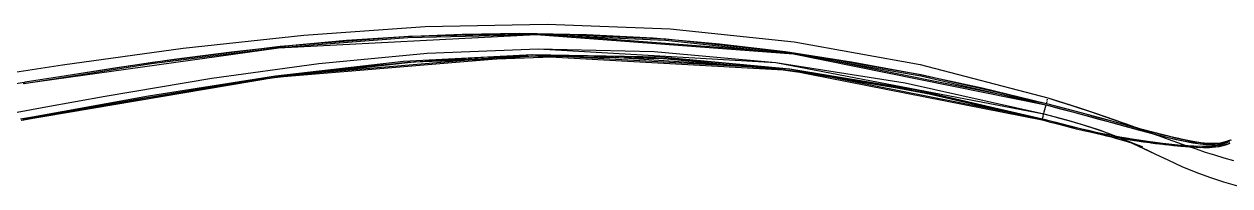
# Model space of a CAD drawing. Header units: millimetres. Extents: x 1 to 260, y 2 to 123.
# Drawn here: x 61.1 to 134.1, y 98.9 to 108.7 of the extents above; entities that cross this region are included whole.
import ezdxf

# ---------------------------------------------------------------- set-up
doc = ezdxf.new("R2010")
doc.units = ezdxf.units.MM
doc.layers.add('可见轮廓', color=7, linetype='Continuous')
doc.layers.add('隐藏线', color=5, linetype='Continuous')

msp = doc.modelspace()

# ---------------------------------------------------------------- linework, layer by layer
at = {"layer": '可见轮廓'}
for p, q in [((85.398, 108.546), (92.772, 108.698)), ((92.772, 108.698), (100.207, 108.416)), ((70.764, 107.238), (78.068, 108.035)), ((76.523, 107.268), (92.102, 108.064)), ((76.632, 107.355), (84.396, 107.967)), ((78.068, 108.035), (85.398, 108.546)), ((84.345, 107.89), (92.138, 108.063)), ((84.396, 107.967), (92.184, 108.134)), ((91.127, 108.14), (95.155, 108.066)), ((92.102, 108.064), (107.667, 106.897)), ((92.138, 108.063), (99.929, 107.732)), ((92.154, 108.134), (107.705, 106.958)), ((92.184, 108.134), (99.97, 107.798)), ((95.155, 108.066), (99.179, 107.855)), ((100.207, 108.416), (107.721, 107.626)), ((61.08, 105.092), (76.523, 107.268)), ((63.468, 106.23), (70.764, 107.238)), ((68.848, 106.302), (76.577, 107.273)), ((68.908, 106.388), (76.632, 107.355)), ((76.577, 107.273), (84.345, 107.89)), ((92.241, 107.198), (106.611, 106.378)), ((99.179, 107.855), (103.194, 107.508)), ((99.929, 107.732), (107.685, 106.894)), ((99.97, 107.798), (107.72, 106.956)), ((103.194, 107.508), (107.196, 107.028)), ((107.721, 107.626), (115.332, 106.253)), ((76.307, 105.552), (91.85, 106.862)), ((76.341, 105.478), (91.869, 106.781)), ((84.097, 106.445), (91.883, 106.863)), ((84.326, 106.384), (92.064, 106.784)), ((84.528, 106.401), (87.87, 106.633)), ((84.704, 106.413), (95.298, 106.785)), ((91.85, 106.862), (107.427, 105.991)), ((91.869, 106.781), (107.432, 105.905)), ((91.883, 106.863), (99.677, 106.714)), ((92.064, 106.784), (99.809, 106.623)), ((95.298, 106.785), (105.882, 106.093)), ((96.263, 106.768), (98.639, 106.684)), ((98.639, 106.684), (101.014, 106.546)), ((99.677, 106.714), (107.444, 105.989)), ((99.809, 106.623), (107.526, 105.893)), ((101.014, 106.546), (103.386, 106.355)), ((107.196, 107.028), (111.18, 106.419)), ((107.667, 106.897), (122.941, 103.806)), ((107.685, 106.894), (115.37, 105.569)), ((107.705, 106.958), (122.97, 103.883)), ((107.72, 106.956), (115.4, 105.634)), ((57.461, 105.296), (63.468, 106.23)), ((61.151, 105.104), (68.848, 106.302)), ((61.216, 105.193), (68.908, 106.388)), ((76.104, 105.441), (84.704, 106.413)), ((76.355, 105.559), (84.097, 106.445)), ((76.631, 105.518), (84.326, 106.384)), ((77.871, 105.685), (81.195, 106.082)), ((81.195, 106.082), (84.528, 106.401)), ((103.386, 106.355), (105.753, 106.111)), ((105.753, 106.111), (108.113, 105.814)), ((105.882, 106.093), (111.247, 105.339)), ((106.611, 106.378), (122.808, 103.255)), ((107.427, 105.991), (122.724, 102.967)), ((107.432, 105.905), (122.715, 102.891)), ((107.444, 105.989), (115.139, 104.717)), ((107.526, 105.893), (115.173, 104.626)), ((108.113, 105.814), (110.467, 105.467)), ((111.18, 106.419), (115.141, 105.686)), ((115.332, 106.253), (123.058, 104.223)), ((45.785, 102.626), (61.157, 105.183)), ((60.926, 102.955), (76.307, 105.552)), ((60.974, 102.888), (76.341, 105.478)), ((61.146, 105.103), (61.151, 105.104)), ((61.165, 105.184), (61.175, 105.186)), ((61.175, 105.186), (61.185, 105.188)), ((61.216, 105.193), (61.476, 105.235)), ((61.476, 105.235), (61.736, 105.278)), ((61.736, 105.278), (61.997, 105.321)), ((61.997, 105.321), (62.257, 105.363)), ((62.257, 105.363), (62.518, 105.406)), ((62.518, 105.406), (62.778, 105.448)), ((62.778, 105.448), (63.039, 105.49)), ((63.039, 105.49), (63.299, 105.532)), ((68.538, 104.24), (76.104, 105.441)), ((68.659, 104.343), (76.355, 105.559)), ((68.981, 104.32), (76.631, 105.518)), ((71.249, 104.701), (74.556, 105.22)), ((74.556, 105.22), (77.871, 105.685)), ((110.467, 105.467), (112.814, 105.072)), ((111.247, 105.339), (116.631, 104.324)), ((112.814, 105.072), (115.152, 104.63)), ((115.141, 105.686), (119.075, 104.838)), ((115.37, 105.569), (122.941, 103.806)), ((115.4, 105.634), (122.97, 103.883)), ((60.99, 102.967), (68.659, 104.343)), ((61.359, 102.958), (68.981, 104.32)), ((67.948, 104.142), (71.249, 104.701)), ((115.139, 104.717), (122.724, 102.967)), ((115.173, 104.626), (122.711, 102.892)), ((116.631, 104.324), (122.713, 102.89)), ((119.075, 104.838), (122.97, 103.883)), ((61, 102.888), (68.538, 104.24)), ((61.359, 102.958), (64.652, 103.557)), ((64.652, 103.557), (67.948, 104.142)), ((122.84, 103.38), (122.95, 103.804)), ((122.947, 103.827), (122.949, 103.833)), ((122.949, 103.804), (122.95, 103.804)), ((122.95, 103.804), (123.75, 103.592)), ((122.95, 103.804), (124.541, 103.381)), ((122.964, 103.875), (122.966, 103.878)), ((122.966, 103.878), (122.968, 103.88)), ((122.97, 103.883), (122.978, 103.915)), ((122.978, 103.915), (122.986, 103.946)), ((122.979, 103.881), (123.518, 103.741)), ((122.979, 103.881), (124.581, 103.461)), ((122.986, 103.946), (122.994, 103.976)), ((123.002, 104.006), (123.009, 104.035)), ((123.009, 104.035), (123.017, 104.063)), ((123.03, 104.116), (123.036, 104.139)), ((123.036, 104.139), (123.042, 104.16)), ((123.058, 104.223), (123.729, 104.015)), ((123.058, 104.223), (123.932, 103.952)), ((123.058, 104.223), (124.018, 103.924)), ((123.518, 103.741), (124.057, 103.599)), ((123.729, 104.015), (124.399, 103.803)), ((123.75, 103.592), (124.55, 103.379)), ((123.932, 103.952), (124.803, 103.672)), ((124.018, 103.924), (124.975, 103.616)), ((124.057, 103.599), (124.596, 103.457)), ((124.399, 103.803), (125.067, 103.586)), ((124.803, 103.672), (125.672, 103.385)), ((124.975, 103.616), (125.929, 103.298)), ((125.067, 103.586), (125.734, 103.364)), ((61.133, 102.917), (61.178, 102.925)), ((61.178, 102.925), (61.223, 102.933)), ((61.223, 102.933), (61.269, 102.942)), ((61.314, 102.95), (61.359, 102.958)), ((122.715, 102.927), (122.716, 102.934)), ((122.721, 102.89), (122.721, 102.89)), ((122.724, 102.967), (122.724, 102.966)), ((122.724, 102.889), (123.137, 102.781)), ((122.733, 102.964), (122.838, 103.369)), ((122.733, 102.964), (123.544, 102.751)), ((122.733, 102.964), (124.347, 102.543)), ((122.791, 103.189), (122.8, 103.224)), ((122.838, 103.369), (122.84, 103.38)), ((124.541, 103.381), (126.128, 102.952)), ((124.55, 103.379), (125.348, 103.164)), ((124.581, 103.461), (126.178, 103.032)), ((124.596, 103.457), (125.134, 103.313)), ((125.134, 103.313), (125.671, 103.169)), ((125.348, 103.164), (126.145, 102.947)), ((125.671, 103.169), (126.208, 103.024)), ((125.672, 103.385), (126.538, 103.09)), ((125.734, 103.364), (126.4, 103.137)), ((125.929, 103.298), (126.529, 103.093)), ((126.128, 102.952), (127.708, 102.52)), ((126.145, 102.947), (126.94, 102.73)), ((126.178, 103.032), (127.769, 102.599)), ((126.208, 103.024), (126.744, 102.879)), ((126.4, 103.137), (127.064, 102.906)), ((126.529, 103.093), (127.115, 102.889)), ((126.538, 103.09), (126.893, 102.967)), ((126.744, 102.879), (127.279, 102.733)), ((126.893, 102.967), (127.243, 102.843)), ((127.064, 102.906), (127.727, 102.67)), ((127.115, 102.889), (127.657, 102.696)), ((127.243, 102.843), (127.585, 102.722)), ((123.137, 102.781), (123.55, 102.674)), ((123.544, 102.751), (124.355, 102.541)), ((123.55, 102.674), (123.963, 102.567)), ((123.951, 102.569), (124.361, 102.465)), ((123.963, 102.567), (124.376, 102.462)), ((124.347, 102.543), (125.965, 102.157)), ((124.355, 102.541), (125.167, 102.341)), ((124.361, 102.465), (124.771, 102.363)), ((124.376, 102.462), (124.79, 102.36)), ((124.79, 102.36), (125.203, 102.26)), ((125.167, 102.341), (125.981, 102.154)), ((125.203, 102.26), (125.617, 102.164)), ((125.617, 102.164), (126.031, 102.072)), ((125.965, 102.157), (127.585, 101.837)), ((125.981, 102.154), (126.795, 101.984)), ((126.94, 102.73), (127.733, 102.513)), ((127.279, 102.733), (127.279, 102.733)), ((127.279, 102.733), (127.286, 102.731)), ((127.279, 102.732), (127.54, 102.661)), ((127.286, 102.731), (127.293, 102.729)), ((127.54, 102.661), (127.8, 102.59)), ((127.585, 102.722), (127.764, 102.658)), ((127.708, 102.52), (129.279, 102.097)), ((127.727, 102.67), (128.389, 102.431)), ((127.733, 102.513), (128.524, 102.298)), ((127.764, 102.658), (127.791, 102.649)), ((127.764, 102.658), (127.764, 102.658)), ((127.768, 102.657), (127.771, 102.656)), ((127.769, 102.599), (129.35, 102.174)), ((127.791, 102.649), (127.851, 102.627)), ((127.8, 102.59), (128.06, 102.52)), ((127.846, 102.629), (127.856, 102.625)), ((127.851, 102.627), (127.929, 102.6)), ((127.878, 102.618), (127.889, 102.614)), ((127.929, 102.6), (128.017, 102.568)), ((128.012, 102.57), (128.024, 102.566)), ((128.017, 102.568), (128.111, 102.535)), ((128.06, 102.52), (128.32, 102.449)), ((128.088, 102.543), (128.112, 102.535)), ((128.111, 102.535), (128.211, 102.5)), ((128.112, 102.535), (128.136, 102.526)), ((128.136, 102.526), (128.161, 102.518)), ((128.211, 102.5), (128.338, 102.455)), ((128.32, 102.449), (128.579, 102.379)), ((128.327, 102.459), (128.345, 102.453)), ((128.338, 102.455), (128.473, 102.408)), ((128.364, 102.446), (128.382, 102.44)), ((128.382, 102.44), (128.4, 102.433)), ((128.4, 102.433), (128.418, 102.427)), ((128.418, 102.427), (128.437, 102.421)), ((128.455, 102.414), (128.473, 102.408)), ((128.524, 102.298), (129.312, 102.088)), ((128.579, 102.379), (128.838, 102.31)), ((128.838, 102.31), (129.097, 102.241)), ((128.965, 102.276), (129.011, 102.264)), ((129.011, 102.264), (129.057, 102.252)), ((129.057, 102.252), (129.104, 102.239)), ((129.097, 102.241), (129.355, 102.173)), ((129.104, 102.239), (129.15, 102.227)), ((129.15, 102.227), (129.198, 102.215)), ((129.198, 102.215), (129.25, 102.201)), ((129.25, 102.201), (129.302, 102.187)), ((129.279, 102.097), (130.825, 101.713)), ((129.302, 102.187), (129.354, 102.174)), ((129.312, 102.088), (129.363, 102.075)), ((129.35, 102.174), (130.904, 101.788)), ((129.354, 102.174), (130.65, 101.849)), ((129.354, 102.174), (129.507, 102.134)), ((129.355, 102.173), (129.41, 102.159)), ((129.41, 102.159), (129.464, 102.145)), ((129.464, 102.145), (129.518, 102.131)), ((129.507, 102.134), (129.659, 102.095)), ((129.518, 102.131), (129.572, 102.117)), ((129.572, 102.117), (129.626, 102.103)), ((129.626, 102.103), (129.681, 102.089)), ((129.659, 102.095), (129.811, 102.056)), ((129.681, 102.089), (129.735, 102.075)), ((126.031, 102.072), (126.432, 101.987)), ((126.031, 102.072), (126.307, 102.009)), ((126.031, 102.072), (126.031, 102.072)), ((126.307, 102.009), (126.595, 101.939)), ((126.432, 101.987), (126.833, 101.907)), ((126.595, 101.939), (126.899, 101.86)), ((126.795, 101.984), (127.609, 101.833)), ((126.833, 101.907), (127.234, 101.832)), ((126.899, 101.86), (127.205, 101.775)), ((127.146, 101.917), (127.408, 101.869)), ((127.205, 101.775), (127.658, 101.641)), ((127.234, 101.832), (127.635, 101.761)), ((127.408, 101.869), (127.669, 101.822)), ((127.466, 101.79), (127.662, 101.712)), ((127.585, 101.837), (129.201, 101.584)), ((127.597, 101.768), (129.218, 101.521)), ((127.609, 101.833), (128.422, 101.698)), ((127.635, 101.761), (128.036, 101.695)), ((127.658, 101.641), (128.111, 101.497)), ((127.662, 101.712), (127.92, 101.608)), ((127.669, 101.822), (127.93, 101.778)), ((127.897, 101.603), (129.532, 100.841)), ((127.92, 101.608), (128.225, 101.484)), ((127.93, 101.778), (128.191, 101.735)), ((128.036, 101.695), (128.436, 101.633)), ((128.111, 101.497), (128.492, 101.369)), ((128.191, 101.735), (128.452, 101.694)), ((128.199, 101.468), (128.366, 101.392)), ((128.225, 101.484), (128.463, 101.389)), ((128.366, 101.392), (128.533, 101.315)), ((128.422, 101.698), (129.233, 101.579)), ((128.436, 101.633), (128.836, 101.574)), ((128.452, 101.694), (128.713, 101.654)), ((128.463, 101.389), (128.587, 101.34)), ((128.492, 101.369), (128.77, 101.27)), ((128.713, 101.654), (128.973, 101.616)), ((128.836, 101.574), (129.235, 101.519)), ((128.973, 101.616), (129.233, 101.579)), ((129.201, 101.584), (130.787, 101.394)), ((129.218, 101.521), (130.809, 101.335)), ((129.233, 101.579), (129.281, 101.573)), ((129.235, 101.519), (129.284, 101.512)), ((129.281, 101.573), (129.33, 101.566)), ((129.284, 101.512), (129.332, 101.506)), ((129.33, 101.566), (129.379, 101.56)), ((129.332, 101.506), (129.381, 101.499)), ((129.363, 102.075), (129.414, 102.061)), ((129.379, 101.56), (129.427, 101.553)), ((129.381, 101.499), (129.43, 101.493)), ((129.414, 102.061), (129.465, 102.048)), ((129.427, 101.553), (129.476, 101.547)), ((129.43, 101.493), (129.479, 101.487)), ((129.465, 102.048), (129.516, 102.035)), ((129.476, 101.547), (129.524, 101.54)), ((129.479, 101.487), (129.527, 101.481)), ((129.516, 102.035), (129.567, 102.022)), ((129.524, 101.54), (129.573, 101.534)), ((129.527, 101.481), (129.576, 101.474)), ((129.567, 102.022), (129.618, 102.009)), ((129.573, 101.534), (129.621, 101.527)), ((129.576, 101.474), (129.625, 101.468)), ((129.618, 102.009), (129.669, 101.996)), ((129.621, 101.527), (130.364, 101.438)), ((129.625, 101.468), (130.372, 101.38)), ((129.625, 101.468), (129.882, 101.437)), ((129.669, 101.996), (129.72, 101.983)), ((129.72, 101.983), (130.439, 101.804)), ((129.735, 102.075), (129.789, 102.061)), ((129.789, 102.061), (130.486, 101.887)), ((129.811, 102.056), (129.963, 102.017)), ((129.816, 102.054), (129.844, 102.047)), ((129.844, 102.047), (129.871, 102.04)), ((129.871, 102.04), (129.899, 102.033)), ((129.882, 101.437), (130.138, 101.406)), ((129.899, 102.033), (129.926, 102.026)), ((129.926, 102.026), (129.953, 102.019)), ((129.953, 102.019), (129.981, 102.012)), ((129.963, 102.017), (130.115, 101.979)), ((129.981, 102.012), (130.008, 102.005)), ((130.115, 101.979), (130.266, 101.941)), ((130.138, 101.406), (130.393, 101.378)), ((130.266, 101.941), (130.417, 101.905)), ((130.364, 101.438), (131.089, 101.365)), ((130.372, 101.38), (131.101, 101.308)), ((130.393, 101.378), (130.645, 101.351)), ((130.417, 101.905), (130.567, 101.868)), ((130.439, 101.804), (131.143, 101.642)), ((130.486, 101.887), (131.17, 101.728)), ((130.65, 101.849), (131.575, 101.644)), ((130.787, 101.394), (132.248, 101.296)), ((130.825, 101.713), (132.264, 101.441)), ((130.904, 101.788), (132.349, 101.51)), ((130.952, 101.778), (130.992, 101.769)), ((130.992, 101.769), (131.031, 101.76)), ((131.031, 101.76), (131.07, 101.752)), ((131.07, 101.752), (131.109, 101.743)), ((131.089, 101.365), (131.785, 101.314)), ((131.143, 101.642), (131.824, 101.507)), ((131.148, 101.734), (131.187, 101.726)), ((131.17, 101.728), (131.832, 101.593)), ((131.187, 101.726), (131.226, 101.717)), ((131.357, 101.689), (131.476, 101.664)), ((131.476, 101.664), (131.595, 101.64)), ((131.575, 101.644), (132.422, 101.503)), ((131.595, 101.64), (131.712, 101.617)), ((131.712, 101.617), (131.827, 101.596)), ((131.824, 101.507), (132.444, 101.421)), ((131.827, 101.596), (131.941, 101.575)), ((131.832, 101.593), (132.442, 101.499)), ((131.941, 101.575), (132.053, 101.556)), ((132.053, 101.556), (132.162, 101.539)), ((132.162, 101.539), (132.27, 101.523)), ((132.248, 101.296), (133.33, 101.361)), ((132.264, 101.441), (133.343, 101.427)), ((132.349, 101.51), (133.432, 101.48)), ((132.422, 101.503), (132.891, 101.466)), ((132.442, 101.499), (132.971, 101.459)), ((132.444, 101.421), (132.974, 101.399)), ((132.487, 101.496), (132.525, 101.492)), ((132.562, 101.488), (132.599, 101.485)), ((132.599, 101.485), (132.634, 101.481)), ((132.663, 101.479), (132.691, 101.477)), ((132.691, 101.477), (132.719, 101.475)), ((132.872, 101.462), (133.065, 101.458)), ((132.89, 101.466), (132.913, 101.465)), ((132.891, 101.466), (133.219, 101.468)), ((132.952, 101.313), (133.385, 101.372)), ((132.971, 101.459), (133.404, 101.477)), ((132.974, 101.399), (133.402, 101.437)), ((132.98, 101.463), (133.001, 101.463)), ((133.065, 101.458), (133.242, 101.463)), ((133.067, 101.463), (133.101, 101.464)), ((133.101, 101.464), (133.135, 101.465)), ((133.135, 101.465), (133.168, 101.466)), ((133.168, 101.466), (133.201, 101.467)), ((133.219, 101.468), (133.524, 101.504)), ((133.242, 101.463), (133.404, 101.477)), ((133.264, 101.471), (133.295, 101.474)), ((133.295, 101.474), (133.325, 101.477)), ((133.33, 101.361), (134.05, 101.585)), ((133.343, 101.427), (134.061, 101.638)), ((133.354, 101.281), (134.08, 101.494)), ((133.385, 101.372), (133.737, 101.465)), ((133.395, 101.484), (133.41, 101.486)), ((133.402, 101.437), (133.752, 101.522)), ((133.404, 101.477), (133.758, 101.544)), ((133.404, 101.477), (133.554, 101.498)), ((133.407, 101.29), (133.763, 101.377)), ((133.432, 101.48), (134.154, 101.683)), ((133.478, 101.496), (133.495, 101.499)), ((133.524, 101.504), (133.825, 101.58)), ((133.554, 101.498), (133.692, 101.527)), ((133.588, 101.516), (133.588, 101.516)), ((133.659, 101.533), (133.66, 101.533)), ((133.669, 101.535), (133.669, 101.535)), ((133.692, 101.527), (133.822, 101.562)), ((133.737, 101.465), (134.05, 101.585)), ((133.752, 101.522), (134.061, 101.638)), ((133.758, 101.544), (134.065, 101.647)), ((133.763, 101.377), (134.08, 101.494)), ((133.765, 101.561), (133.783, 101.567)), ((133.783, 101.567), (133.801, 101.572)), ((133.822, 101.562), (133.945, 101.602)), ((133.825, 101.58), (134.101, 101.683)), ((133.927, 101.615), (133.927, 101.615)), ((133.945, 101.602), (134.065, 101.646)), ((134.05, 101.585), (134.051, 101.586)), ((134.051, 101.535), (134.054, 101.529)), ((134.054, 101.529), (134.056, 101.523)), ((128.533, 101.315), (128.7, 101.237)), ((128.587, 101.34), (128.691, 101.3)), ((128.691, 101.3), (128.747, 101.278)), ((128.7, 101.237), (128.867, 101.159)), ((128.747, 101.278), (128.772, 101.269)), ((128.77, 101.27), (128.771, 101.269)), ((128.867, 101.159), (129.033, 101.08)), ((129.033, 101.08), (129.2, 101.001)), ((129.2, 101.001), (129.366, 100.921)), ((129.366, 100.921), (129.532, 100.841)), ((129.532, 100.841), (130.348, 100.453)), ((130.645, 101.351), (130.895, 101.327)), ((130.809, 101.335), (132.271, 101.232)), ((130.895, 101.327), (131.142, 101.304)), ((131.101, 101.308), (131.801, 101.254)), ((131.142, 101.304), (131.385, 101.284)), ((131.385, 101.284), (131.625, 101.266)), ((131.785, 101.314), (132.415, 101.294)), ((131.801, 101.254), (132.433, 101.229)), ((132.271, 101.232), (133.354, 101.281)), ((132.415, 101.294), (132.952, 101.313)), ((132.433, 101.229), (132.973, 101.24)), ((132.973, 101.24), (133.407, 101.29)), ((130.348, 100.453), (131.168, 100.079)), ((131.168, 100.079), (131.996, 99.733)), ((131.996, 99.733), (132.834, 99.423)), ((132.834, 99.423), (133.681, 99.145)), ((133.681, 99.145), (134.535, 98.895))]:
    msp.add_line(p, q, dxfattribs=at)
at = {"layer": '隐藏线'}
for p, q in [((80.641, 107.722), (84.132, 107.953)), ((84.132, 107.953), (87.629, 108.095)), ((84.345, 107.89), (92.138, 108.063)), ((87.629, 108.095), (91.127, 108.14)), ((92.138, 108.063), (99.929, 107.732)), ((68.848, 106.302), (76.577, 107.273)), ((73.682, 107.022), (77.157, 107.409)), ((76.577, 107.273), (84.345, 107.89)), ((77.157, 107.409), (80.641, 107.722)), ((85.51, 106.933), (92.241, 107.198)), ((92.241, 107.198), (99.244, 107.038)), ((99.929, 107.732), (107.685, 106.894)), ((66.754, 106.071), (70.215, 106.572)), ((70.215, 106.572), (73.682, 107.022)), ((78.961, 106.318), (85.51, 106.933)), ((84.097, 106.445), (91.883, 106.863)), ((87.87, 106.633), (88.918, 106.686)), ((88.918, 106.686), (89.967, 106.729)), ((89.967, 106.729), (91.016, 106.762)), ((91.016, 106.762), (92.066, 106.784)), ((91.883, 106.863), (99.677, 106.714)), ((92.066, 106.784), (93.115, 106.796)), ((93.115, 106.796), (94.165, 106.798)), ((94.165, 106.798), (95.214, 106.788)), ((95.214, 106.788), (96.263, 106.768)), ((99.244, 107.038), (106.611, 106.378)), ((99.677, 106.714), (107.444, 105.989)), ((107.685, 106.894), (115.37, 105.569)), ((61.151, 105.104), (68.848, 106.302)), ((63.299, 105.532), (66.754, 106.071)), ((72.5, 105.428), (78.961, 106.318)), ((76.355, 105.559), (84.097, 106.445)), ((106.611, 106.378), (114.436, 105.142)), ((107.444, 105.989), (115.139, 104.717)), ((61.155, 105.183), (61.165, 105.184)), ((61.165, 105.184), (61.175, 105.186)), ((61.205, 105.191), (61.216, 105.193)), ((66.037, 104.34), (72.5, 105.428)), ((68.659, 104.343), (76.355, 105.559)), ((114.436, 105.142), (122.808, 103.255)), ((115.37, 105.569), (122.941, 103.806)), ((60.99, 102.967), (68.659, 104.343)), ((62.448, 103.683), (66.037, 104.34)), ((115.139, 104.717), (122.724, 102.967)), ((115.152, 104.63), (116.104, 104.437)), ((116.104, 104.437), (117.055, 104.236)), ((58.815, 103.002), (62.448, 103.683)), ((117.055, 104.236), (118.004, 104.029)), ((118.004, 104.029), (118.95, 103.814)), ((118.95, 103.814), (119.895, 103.593)), ((119.895, 103.593), (120.837, 103.366)), ((122.941, 103.806), (122.942, 103.806)), ((122.95, 103.804), (123.75, 103.592)), ((122.97, 103.883), (122.978, 103.915)), ((122.978, 103.915), (122.986, 103.946)), ((122.986, 103.946), (122.994, 103.976)), ((123.002, 104.006), (123.009, 104.035)), ((123.009, 104.035), (123.017, 104.063)), ((123.03, 104.116), (123.036, 104.139)), ((123.036, 104.139), (123.042, 104.16)), ((123.75, 103.592), (124.55, 103.379)), ((61.133, 102.917), (61.178, 102.925)), ((61.178, 102.925), (61.223, 102.933)), ((61.223, 102.933), (61.269, 102.942)), ((61.269, 102.942), (61.314, 102.95)), ((120.837, 103.366), (121.777, 103.132)), ((121.777, 103.132), (122.715, 102.891)), ((122.715, 102.891), (122.723, 102.925)), ((122.723, 102.925), (122.732, 102.958)), ((122.724, 102.889), (123.137, 102.781)), ((122.733, 102.964), (122.733, 102.964)), ((122.733, 102.964), (123.284, 102.819)), ((122.748, 103.022), (122.756, 103.053)), ((122.756, 103.053), (122.764, 103.082)), ((122.764, 103.082), (122.771, 103.11)), ((122.771, 103.11), (122.778, 103.136)), ((122.796, 103.206), (122.8, 103.223)), ((122.8, 103.223), (122.803, 103.236)), ((122.808, 103.253), (122.808, 103.255)), ((122.808, 103.255), (123.495, 103.076)), ((122.808, 103.255), (123.33, 103.119)), ((123.284, 102.819), (123.834, 102.675)), ((123.33, 103.119), (123.85, 102.98)), ((123.495, 103.076), (124.179, 102.89)), ((123.85, 102.98), (124.446, 102.815)), ((124.179, 102.89), (124.861, 102.695)), ((124.55, 103.379), (125.348, 103.164)), ((125.348, 103.164), (126.145, 102.947)), ((126.145, 102.947), (126.94, 102.73)), ((123.137, 102.781), (123.55, 102.674)), ((123.55, 102.674), (123.963, 102.567)), ((123.834, 102.675), (124.385, 102.534)), ((123.963, 102.567), (124.376, 102.462)), ((124.376, 102.462), (124.79, 102.36)), ((124.385, 102.534), (124.936, 102.397)), ((124.446, 102.815), (125.189, 102.596)), ((124.79, 102.36), (125.203, 102.26)), ((124.861, 102.695), (125.539, 102.487)), ((124.936, 102.397), (125.488, 102.265)), ((125.189, 102.596), (125.928, 102.36)), ((125.203, 102.26), (125.617, 102.164)), ((125.488, 102.265), (126.041, 102.141)), ((125.539, 102.487), (126.213, 102.263)), ((125.617, 102.164), (126.031, 102.072)), ((125.928, 102.36), (126.423, 102.189)), ((126.041, 102.141), (126.594, 102.025)), ((126.213, 102.263), (126.881, 102.02)), ((126.423, 102.189), (126.799, 102.051)), ((126.94, 102.73), (127.733, 102.513)), ((127.279, 102.732), (127.54, 102.661)), ((127.336, 102.717), (127.561, 102.654)), ((127.483, 102.676), (127.69, 102.616)), ((127.54, 102.661), (127.8, 102.59)), ((127.69, 102.616), (128.031, 102.516)), ((127.733, 102.513), (128.524, 102.298)), ((127.74, 102.607), (127.945, 102.551)), ((127.764, 102.658), (127.764, 102.658)), ((127.789, 102.649), (127.793, 102.648)), ((127.8, 102.59), (128.06, 102.52)), ((127.816, 102.58), (128.158, 102.477)), ((127.912, 102.606), (127.923, 102.601)), ((127.945, 102.551), (128.149, 102.496)), ((127.96, 102.588), (127.973, 102.584)), ((127.973, 102.584), (127.986, 102.579)), ((128.031, 102.516), (128.379, 102.41)), ((128.06, 102.52), (128.32, 102.449)), ((128.149, 102.496), (128.353, 102.44)), ((128.158, 102.477), (128.509, 102.369)), ((128.161, 102.518), (128.181, 102.51)), ((128.181, 102.51), (128.202, 102.503)), ((128.264, 102.481), (128.285, 102.474)), ((128.285, 102.474), (128.306, 102.467)), ((128.32, 102.449), (128.579, 102.379)), ((128.353, 102.44), (128.557, 102.385)), ((128.379, 102.41), (128.778, 102.285)), ((128.389, 102.431), (128.564, 102.367)), ((128.473, 102.408), (128.652, 102.345)), ((128.509, 102.369), (128.881, 102.252)), ((128.524, 102.298), (129.312, 102.088)), ((128.564, 102.367), (128.738, 102.303)), ((128.579, 102.379), (128.838, 102.31)), ((128.738, 102.303), (128.912, 102.239)), ((128.778, 102.285), (129.174, 102.158)), ((128.833, 102.282), (129.015, 102.219)), ((128.838, 102.31), (129.097, 102.241)), ((128.881, 102.252), (129.246, 102.135)), ((128.912, 102.239), (129.087, 102.175)), ((129.015, 102.219), (129.175, 102.164)), ((129.087, 102.175), (129.261, 102.112)), ((129.097, 102.241), (129.355, 102.173)), ((129.175, 102.164), (129.314, 102.117)), ((129.24, 102.142), (129.403, 102.086)), ((129.246, 102.135), (129.488, 102.056)), ((129.261, 102.112), (129.435, 102.048)), ((129.312, 102.088), (129.363, 102.075)), ((129.355, 102.173), (129.41, 102.159)), ((129.41, 102.159), (129.464, 102.145)), ((129.464, 102.145), (129.518, 102.131)), ((129.518, 102.131), (129.572, 102.117)), ((129.572, 102.117), (129.626, 102.103)), ((129.626, 102.103), (129.681, 102.089)), ((129.681, 102.089), (129.735, 102.075)), ((126.001, 102.078), (126.004, 102.077)), ((126.031, 102.072), (126.432, 101.987)), ((126.031, 102.072), (126.307, 102.009)), ((126.307, 102.009), (126.595, 101.939)), ((126.432, 101.987), (126.833, 101.907)), ((126.594, 102.025), (127.146, 101.917)), ((126.595, 101.939), (126.899, 101.86)), ((126.799, 102.051), (127.061, 101.95)), ((126.833, 101.907), (127.234, 101.832)), ((126.881, 102.02), (127.543, 101.755)), ((126.899, 101.86), (127.205, 101.775)), ((127.059, 101.951), (127.077, 101.944)), ((127.059, 101.951), (127.059, 101.951)), ((127.059, 101.951), (127.164, 101.91)), ((127.077, 101.944), (127.116, 101.929)), ((127.116, 101.929), (127.164, 101.91)), ((127.164, 101.91), (127.218, 101.889)), ((127.164, 101.91), (127.328, 101.846)), ((127.205, 101.775), (127.657, 101.641)), ((127.218, 101.889), (127.273, 101.867)), ((127.234, 101.832), (127.635, 101.761)), ((127.273, 101.867), (127.33, 101.845)), ((127.328, 101.846), (127.534, 101.764)), ((127.33, 101.845), (127.397, 101.818)), ((127.397, 101.818), (127.466, 101.79)), ((127.534, 101.764), (127.752, 101.676)), ((127.543, 101.755), (128.199, 101.468)), ((127.635, 101.761), (128.036, 101.695)), ((127.657, 101.641), (128.11, 101.498)), ((127.752, 101.676), (128.082, 101.542)), ((128.036, 101.695), (128.436, 101.633)), ((128.082, 101.542), (128.416, 101.408)), ((128.11, 101.498), (128.492, 101.369)), ((128.416, 101.408), (128.553, 101.354)), ((128.436, 101.633), (128.836, 101.574)), ((128.492, 101.369), (128.77, 101.27)), ((128.836, 101.574), (129.235, 101.519)), ((129.233, 101.579), (129.281, 101.573)), ((129.235, 101.519), (129.284, 101.512)), ((129.281, 101.573), (129.33, 101.566)), ((129.284, 101.512), (129.332, 101.506)), ((129.33, 101.566), (129.379, 101.56)), ((129.332, 101.506), (129.381, 101.499)), ((129.363, 102.075), (129.414, 102.061)), ((129.379, 101.56), (129.427, 101.553)), ((129.381, 101.499), (129.43, 101.493)), ((129.414, 102.061), (129.465, 102.048)), ((129.427, 101.553), (129.476, 101.547)), ((129.43, 101.493), (129.479, 101.487)), ((129.435, 102.048), (129.61, 101.984)), ((129.465, 102.048), (129.516, 102.035)), ((129.476, 101.547), (129.524, 101.54)), ((129.479, 101.487), (129.527, 101.481)), ((129.516, 102.035), (129.567, 102.022)), ((129.524, 101.54), (129.573, 101.534)), ((129.527, 101.481), (129.576, 101.474)), ((129.567, 102.022), (129.618, 102.009)), ((129.573, 101.534), (129.621, 101.527)), ((129.576, 101.474), (129.625, 101.468)), ((129.61, 101.984), (129.784, 101.92)), ((129.618, 102.009), (129.669, 101.996)), ((129.621, 101.527), (130.364, 101.438)), ((129.669, 101.996), (129.72, 101.983)), ((129.72, 101.983), (130.439, 101.804)), ((129.735, 102.075), (129.789, 102.061)), ((129.784, 101.92), (130.341, 101.718)), ((130.008, 102.005), (130.399, 101.908)), ((130.341, 101.718), (130.899, 101.519)), ((130.364, 101.438), (131.089, 101.365)), ((130.399, 101.908), (130.785, 101.816)), ((130.439, 101.804), (131.143, 101.642)), ((130.567, 101.868), (130.615, 101.857)), ((130.615, 101.857), (130.664, 101.845)), ((130.664, 101.845), (130.712, 101.834)), ((130.712, 101.834), (130.76, 101.823)), ((130.76, 101.823), (130.808, 101.811)), ((130.785, 101.816), (131.167, 101.729)), ((130.808, 101.811), (130.857, 101.8)), ((130.857, 101.8), (130.905, 101.789)), ((130.899, 101.519), (131.457, 101.323)), ((130.905, 101.789), (130.952, 101.778)), ((131.089, 101.365), (131.785, 101.314)), ((131.143, 101.642), (131.824, 101.507)), ((131.167, 101.729), (131.542, 101.65)), ((131.265, 101.709), (131.28, 101.706)), ((131.28, 101.706), (131.292, 101.703)), ((131.542, 101.65), (131.907, 101.58)), ((131.824, 101.507), (132.444, 101.421)), ((131.907, 101.58), (132.254, 101.523)), ((132.254, 101.523), (132.576, 101.484)), ((132.27, 101.523), (132.298, 101.519)), ((132.353, 101.512), (132.38, 101.509)), ((132.38, 101.509), (132.407, 101.505)), ((132.444, 101.421), (132.974, 101.399)), ((132.461, 101.499), (132.487, 101.496)), ((132.576, 101.484), (132.872, 101.462)), ((132.747, 101.473), (132.765, 101.472)), ((132.765, 101.472), (132.783, 101.471)), ((132.783, 101.471), (132.801, 101.47)), ((132.855, 101.467), (132.872, 101.466)), ((132.872, 101.466), (132.89, 101.466)), ((132.952, 101.313), (133.385, 101.372)), ((132.974, 101.399), (133.402, 101.437)), ((133.066, 101.463), (133.066, 101.463)), ((133.325, 101.477), (133.334, 101.477)), ((133.361, 101.48), (133.369, 101.481)), ((133.369, 101.481), (133.378, 101.482)), ((133.385, 101.372), (133.737, 101.465)), ((133.402, 101.437), (133.752, 101.522)), ((133.528, 101.505), (133.535, 101.506)), ((133.566, 101.512), (133.573, 101.513)), ((133.573, 101.513), (133.58, 101.515)), ((133.654, 101.531), (133.655, 101.532)), ((133.655, 101.532), (133.656, 101.532)), ((133.657, 101.346), (133.874, 101.414)), ((133.667, 101.535), (133.667, 101.535)), ((133.667, 101.535), (133.668, 101.535)), ((133.737, 101.465), (134.05, 101.585)), ((133.752, 101.522), (134.061, 101.638)), ((133.856, 101.59), (133.865, 101.593)), ((133.865, 101.593), (133.874, 101.596)), ((133.874, 101.596), (133.883, 101.599)), ((133.874, 101.414), (134.08, 101.494)), ((134.061, 101.638), (134.063, 101.638)), ((128.553, 101.354), (128.678, 101.305)), ((128.77, 101.27), (128.771, 101.269)), ((131.457, 101.323), (132.017, 101.133)), ((131.625, 101.266), (132.064, 101.24)), ((131.785, 101.314), (132.415, 101.294)), ((132.017, 101.133), (132.579, 100.948)), ((132.064, 101.24), (132.467, 101.228)), ((132.415, 101.294), (132.952, 101.313)), ((132.467, 101.228), (132.83, 101.232)), ((132.579, 100.948), (133.142, 100.77)), ((132.83, 101.232), (133.146, 101.254)), ((133.142, 100.77), (133.708, 100.598)), ((133.146, 101.254), (133.418, 101.292)), ((133.418, 101.292), (133.657, 101.346)), ((133.708, 100.598), (134.275, 100.434))]:
    msp.add_line(p, q, dxfattribs=at)

doc.saveas('drawing.dxf')
